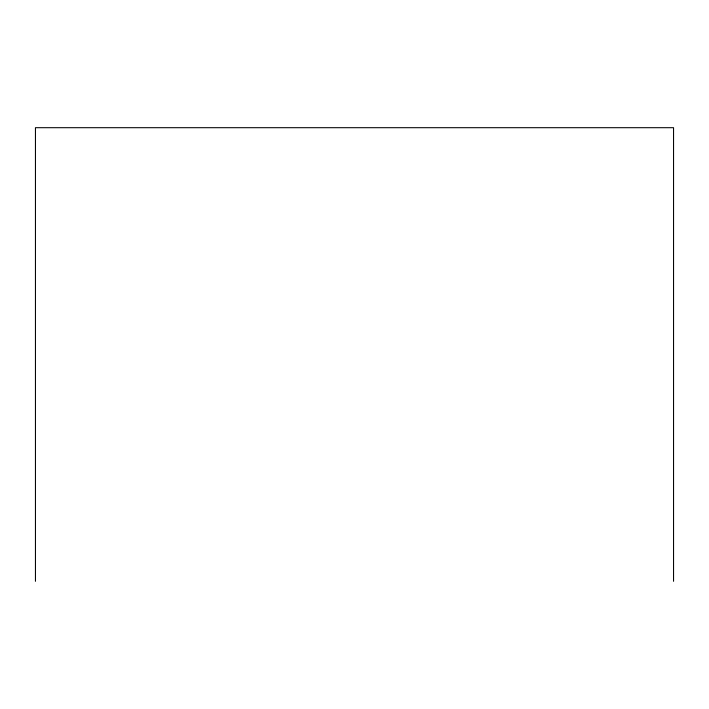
<?xml version="1.0" encoding="UTF-8"?>
<svg xmlns="http://www.w3.org/2000/svg" width="709" height="709" viewBox="0 0 709 709"><rect width="100%" height="100%" fill="white"/><g stroke="black" fill="none" stroke-linecap="round" stroke-linejoin="round"><path stroke-width="1.06" d="M673.55 581.309L673.55 127.691L35.45 127.691L35.45 581.309"/></g></svg>
